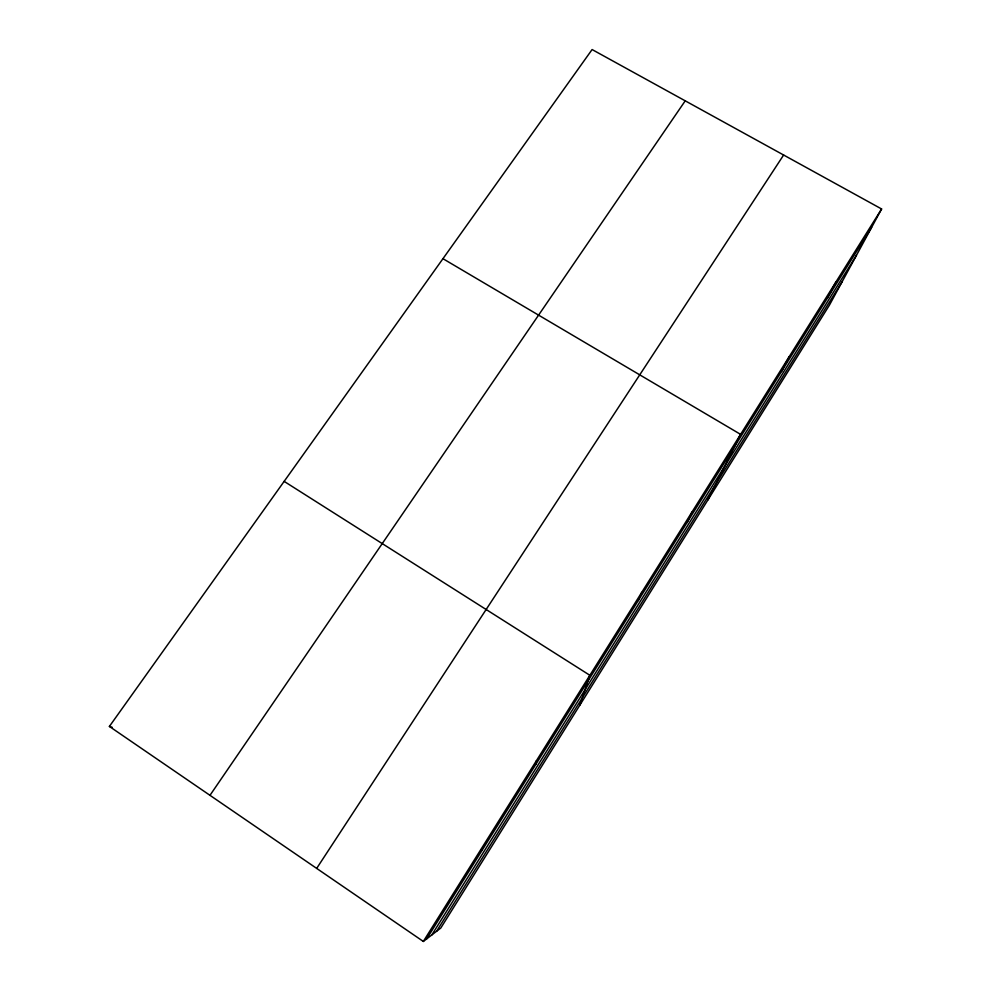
<?xml version="1.0" encoding="UTF-8"?>
<svg xmlns="http://www.w3.org/2000/svg" width="991" height="991" viewBox="0 0 991 991"><rect width="100%" height="100%" fill="white"/><g stroke="black" fill="none" stroke-linecap="round" stroke-linejoin="round"><path stroke-width="1.49" d="M535.958 764.172L536.23 761.001M579.896 705.072L589.856 675.28L284.144 481.378M638.266 600.558L641.747 592.345M687.023 522.579L691.953 512.087M707.871 499.972L740.587 434.368L442.952 258.688M781.49 371.514L789.096 356.834M827.237 298.353L836.082 281.729M881.606 208.977L829.393 305.203L440.747 928.084L423.33 941.45L109.394 726.428L592.098 49.55L881.606 208.977L423.33 941.45M426.725 938.849L871.609 227.385M431.828 934.934L856.435 255.368M436.573 931.292L842.127 281.729M316.674 868.401L783.633 155.017M209.981 795.315L685.227 100.834M480.746 849.671L482.245 850.055M109.394 726.428L112.305 727.357"/></g></svg>
